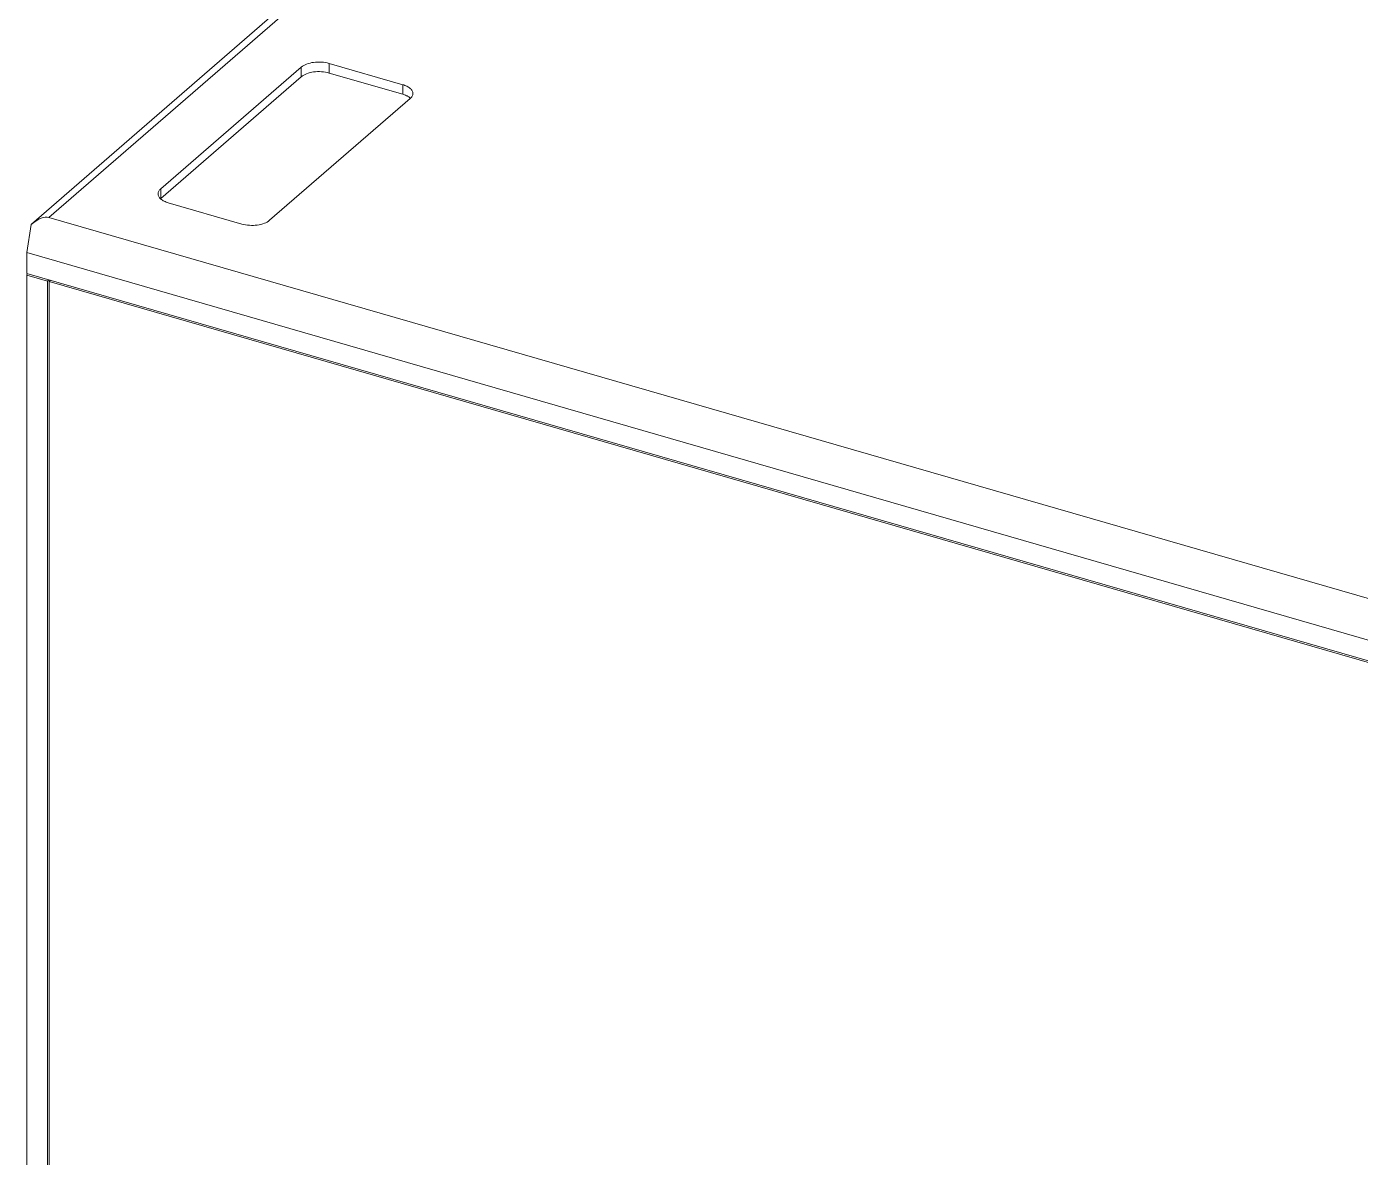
# Model space of a CAD drawing. Header units: millimetres. Extents: x 0 to 3564, y 0 to 2520.
# Drawn here: x 2317.6 to 2678.3, y 1883.1 to 2188.8 of the extents above; entities that cross this region are included whole.
import ezdxf

# ---------------------------------------------------------------- set-up
doc = ezdxf.new("R2010")
doc.units = ezdxf.units.MM
doc.layers.get('0').update_dxf_attribs({"lineweight": 13})

msp = doc.modelspace()

# ---------------------------------------------------------------- linework, layer by layer
for p, q in [((2636.8, 2410.75), (2318.87, 2135.41)), ((2638.61, 2410.03), (2323.61, 2137.23)), ((2399.39, 2176.26), (2399.39, 2178.86)), ((2399.39, 2178.86), (2419.31, 2173.11)), ((2353.88, 2144.95), (2391.88, 2177.86)), ((2391.88, 2175.26), (2353.88, 2142.35)), ((2391.88, 2175.26), (2391.88, 2177.86)), ((2419.31, 2170.51), (2399.39, 2176.26)), ((2419.31, 2170.51), (2419.31, 2173.11)), ((2421.32, 2169.36), (2383.32, 2136.45)), ((2353.88, 2142.35), (2353.88, 2144.95)), ((2375.81, 2135.44), (2355.89, 2141.19)), ((2717.65, 2023.48), (2323.61, 2137.23)), ((2317.61, 2127.71), (2318.79, 2135.33)), ((2318.79, 2135.33), (2318.87, 2135.41)), ((2317.61, 2127.71), (2317.61, 2122.08)), ((2711.65, 2013.96), (2317.61, 2127.71)), ((2711.65, 2008.33), (2317.61, 2122.08)), ((2317.71, 2122.05), (2317.61, 2121.64)), ((2317.61, 2121.64), (2317.61, 1697.29)), ((2323.24, 2120.01), (2317.61, 2121.64)), ((2323.24, 2120.01), (2323.61, 2120.34)), ((2323.24, 2120.01), (2323.24, 1695.66)), ((2323.67, 2119.89), (2324.04, 2120.22)), ((2323.67, 2119.89), (2323.67, 1695.54)), ((2705.59, 2009.64), (2323.67, 2119.89))]:
    msp.add_line(p, q)
msp.add_arc((2355.88, 2140.04), 3.06, 130.8873, 132.4718)
msp.add_ellipse((2317.61, 2127.71), major_axis=(6.51, 9.29), ratio=0.379144, start_param=6.412444, end_param=7.197842)
for points, knots in [([(2391.88, 2177.86), (2392.29, 2178.21), (2393.38, 2178.78), (2395.26, 2179.21), (2397.34, 2179.28), (2398.73, 2179.05), (2399.39, 2178.86)], [0, 0, 0, 0, 0.208446, 0.46209, 0.736217, 1, 1, 1, 1]), ([(2399.39, 2176.26), (2398.73, 2176.46), (2397.34, 2176.68), (2395.26, 2176.61), (2393.38, 2176.18), (2392.29, 2175.61), (2391.88, 2175.26)], [0, 0, 0, 0, 0.263783, 0.53791, 0.791554, 1, 1, 1, 1]), ([(2419.31, 2173.11), (2419.7, 2173), (2420.41, 2172.74), (2421.3, 2172.18), (2421.9, 2171.51), (2422.06, 2170.98), (2422.06, 2170.73)], [0, 0, 0, 0, 0.315954, 0.586318, 0.809356, 1, 1, 1, 1]), ([(2420.65, 2169.97), (2420.55, 2170.03), (2420.12, 2170.25), (2419.66, 2170.41), (2419.31, 2170.51)], [0, 0, 0, 0, 0.23487, 1, 1, 1, 1]), ([(2421.41, 2169.43), (2421.36, 2169.48), (2421.12, 2169.68), (2420.86, 2169.86), (2420.65, 2169.97)], [0, 0, 0, 0, 0.23408, 1, 1, 1, 1]), ([(2422.06, 2170.73), (2422.06, 2170.49), (2421.9, 2169.95), (2421.54, 2169.54), (2421.32, 2169.36)], [0, 0, 0, 0, 0.460967, 1, 1, 1, 1]), ([(2353.14, 2143.57), (2353.14, 2143.82), (2353.3, 2144.35), (2353.66, 2144.76), (2353.88, 2144.95)], [0, 0, 0, 0, 0.460967, 1, 1, 1, 1]), ([(2355.89, 2141.19), (2355.5, 2141.3), (2354.79, 2141.57), (2353.9, 2142.12), (2353.3, 2142.79), (2353.14, 2143.33), (2353.14, 2143.57)], [0, 0, 0, 0, 0.315954, 0.586318, 0.809356, 1, 1, 1, 1]), ([(2383.32, 2136.45), (2382.91, 2136.09), (2381.82, 2135.53), (2379.94, 2135.09), (2377.87, 2135.03), (2376.47, 2135.25), (2375.81, 2135.44)], [0, 0, 0, 0, 0.208446, 0.46209, 0.736217, 1, 1, 1, 1])]:
    msp.add_open_spline(points, degree=3, knots=knots)

doc.saveas('drawing.dxf')
